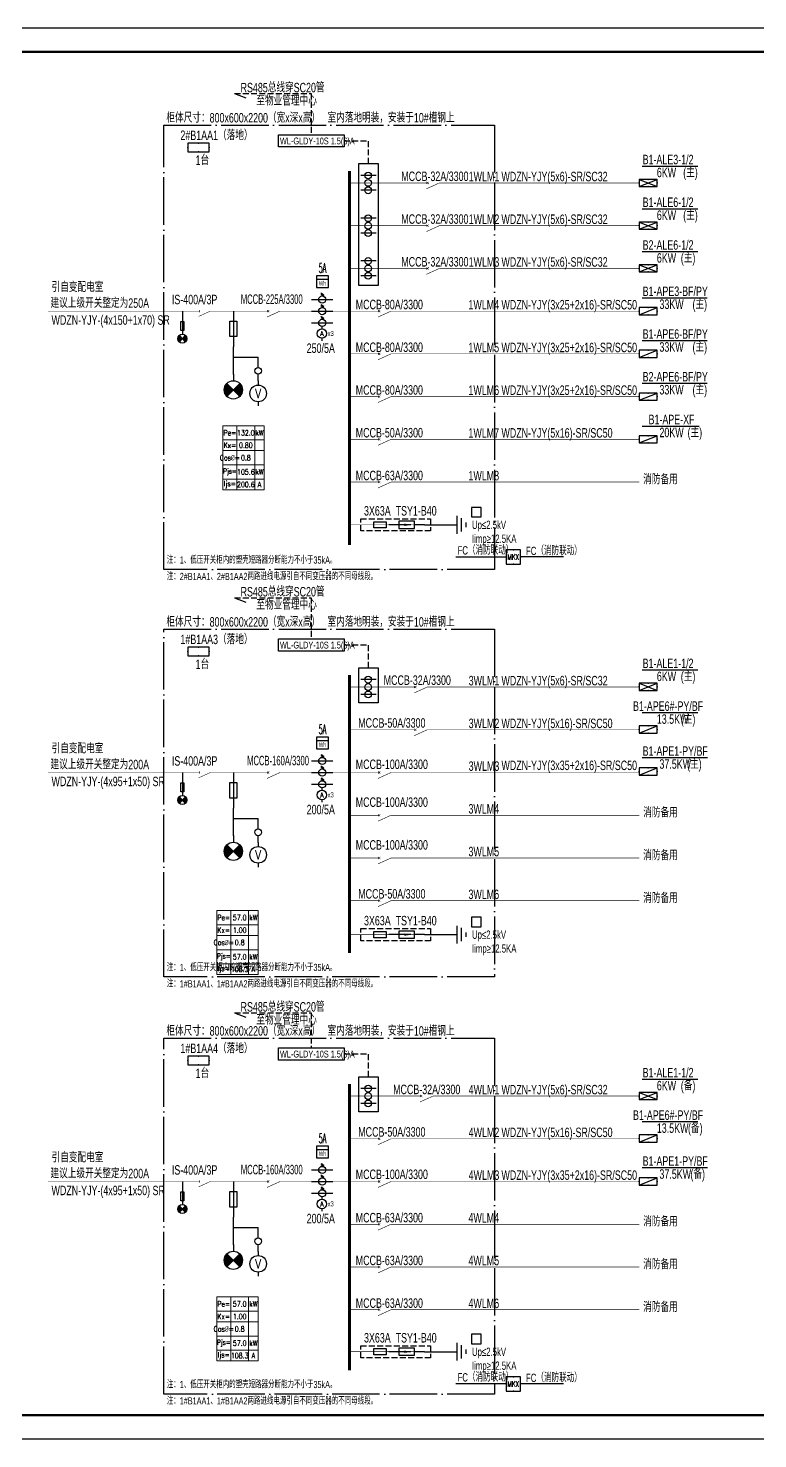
# Model space of a CAD drawing. Extents: x 776418 to 2076422, y -1170708 to 498544.
# Drawn here: x 941249 to 971977, y -218630 to -159230 of the extents above; entities that cross this region are included whole.
import ezdxf
from ezdxf.enums import TextEntityAlignment as Align

# ---------------------------------------------------------------- set-up
doc = ezdxf.new("R2010")
doc.units = 0
doc.header["$LTSCALE"] = 1000
doc.header["$MEASUREMENT"] = 0
doc.linetypes.add('DASH', pattern=[0.35, 0.25, -0.1])
doc.linetypes.add('DOTE', pattern=[2.42, 2, -0.2, 0.02, -0.2])
doc.layers.get('0').update_dxf_attribs({"linetype": 'CONTINUOUS'})
doc.layers.get('Defpoints').update_dxf_attribs({"linetype": 'CONTINUOUS'})
for name, color, linetype in [('D-TEXT', 7, 'CONTINUOUS'), ('DIM-箱柜', 3, 'CONTINUOUS'), ('DOTLN', 2, 'DASH'), ('ELEMENT', 3, 'CONTINUOUS'), ('EQUIP', 3, 'CONTINUOUS'), ('EQUIP-箱柜', 3, 'CONTINUOUS'), ('LAYER3', 7, 'DOTE'), ('PUB_TEXT', 255, 'CONTINUOUS'), ('TEL_TEXT', 3, 'CONTINUOUS'), ('TEL_TITLE', 7, 'CONTINUOUS'), ('WIRE', 4, 'CONTINUOUS'), ('WIRE-母线', 6, 'CONTINUOUS'), ('WIRE-照明', 1, 'CONTINUOUS'), ('WIRE-系统', 4, 'CONTINUOUS'), ('Z', 7, 'CONTINUOUS')]:
    doc.layers.add(name, color=color, linetype=linetype)
doc.layers.add('层1', color=7, linetype='CONTINUOUS', lineweight=0)
doc.styles.add('_COMPLEX', font='ROS', dxfattribs={"width": 0.6, "bigfont": 'JD'})
doc.styles.add('_HZTXT', font='txt.shx', dxfattribs={"width": 0.8, "bigfont": 'HZTXT.shx'})
doc.styles.add('_JD', font='ros.shx', dxfattribs={"width": 0.8, "bigfont": 'JD.shx'})
doc.styles.add('_SIMPLEX', font='SIMPLEX.shx', dxfattribs={"width": 0.8})
doc.styles.add('_TCH_LABEL', font='COMPLEX', dxfattribs={"bigfont": 'GBCBIG'})
doc.styles.add('_TEL_DIM', font='SIMPLEX', dxfattribs={"width": 0.7, "height": 3.5, "bigfont": 'HZTXT'})
doc.styles.add('_XCSG', font='complex.shx', dxfattribs={"width": 0.6, "bigfont": 'jd.shx'})
doc.styles.get("Standard").update_dxf_attribs({"font": 'gbenor.shx', "bigfont": 'gbcbig.shx'})

# ---------------------------------------------------------------- blocks, each defined once
blk = doc.blocks.new('$element$00000578')
at = {"const_width": 0.0233}
for points in [[(0, 0), (0, -0.25)], [(0, -1), (0, -0.75), (-0.25, -0.2)], [(-0.05, -0.25), (0.05, -0.25)]]:
    blk.add_lwpolyline(points, dxfattribs=at)
at = {"flags": 9}
blk.add_attdef('S', (0, 0), '', height=0.00000667, dxfattribs=at)
blk = doc.blocks.new('M_M12')
for p, q in [((-0.1, -0.717), (-0.1, -0.283)), ((-0.1, -0.283), (0.1, -0.283)), ((0.1, -0.283), (0.1, -0.717)), ((0.1, -0.717), (-0.1, -0.717))]:
    blk.add_line(p, q)
blk.add_lwpolyline([(0, 0), (0, -1)])
at = {"width": 0.8, "flags": 9}
blk.add_attdef('S', (0.25, -0.5), '', height=0.2, dxfattribs=at)
blk = doc.blocks.new('M_M58MSL')
for points in [[(0, 0), (0, -0.167)], [(0, -0.833), (0, -1)]]:
    blk.add_lwpolyline(points)
blk.add_circle((0, -0.5), 0.333)
at = {"style": '_SIMPLEX', "width": 0.8, "flags": 8}
blk.add_attdef('$TEXT$', text='', height=0.333, dxfattribs=at).set_placement((0, -0.5), align=Align.MIDDLE_CENTER)
at = {"width": 0.8, "flags": 9}
blk.add_attdef('S', (0.25, -0.5), '', height=0.2, dxfattribs=at)
blk = doc.blocks.new('M_M57DRB')
for p, q in [((0.259, -0.374), (-0.259, -0.893)), ((0.259, -0.893), (-0.259, -0.374))]:
    blk.add_line(p, q)
blk.add_lwpolyline([(0, 0), (0, -0.267)])
blk.add_circle((0, -0.633), 0.367)
for points in [[(-0.13, -0.763), (-0.354, -0.538), (0, -0.633), (-0.259, -0.374)], [(-0.225, -0.858), (-0.354, -0.728), (-0.13, -0.763), (-0.354, -0.538)], [(0.13, -0.504), (0.354, -0.728), (0, -0.633), (0.259, -0.893)], [(0.225, -0.409), (0.354, -0.538), (0.13, -0.504), (0.354, -0.728)], [(0.259, -0.374), (0.259, -0.374), (0.225, -0.409), (0.354, -0.538)], [(-0.259, -0.893), (-0.259, -0.893), (-0.225, -0.858), (-0.354, -0.728)]]:
    blk.add_solid(points)
at = {"width": 0.8, "flags": 9}
blk.add_attdef('S', (0.25, -0.5), '', height=0.2, dxfattribs=at)
blk = doc.blocks.new('M_M27VHU')
for p, q in [((0.167, -0.5), (0.3, -0.5)), ((0.256, -0.433), (0.172, -0.567)), ((0.308, -0.433), (0.225, -0.567))]:
    blk.add_line(p, q)
blk.add_lwpolyline([(0, 0), (0, -1)])
blk.add_circle((0, -0.5), 0.167)
at = {"width": 0.8, "flags": 9}
blk.add_attdef('S', (0.25, -0.5), '', height=0.2, dxfattribs=at)
blk = doc.blocks.new('_LINKPT1')
blk.add_line((0, 0), (0, 0))
blk = doc.blocks.new('M_Z15DKY')
for p, q in [((0.5, 0.5), (-0.5, 0.5)), ((-0.5, 0.5), (-0.5, -0.5)), ((-0.5, 0.2), (0.5, 0.2)), ((0.5, -0.5), (0.5, 0.5)), ((-0.5, -0.5), (0.5, -0.5))]:
    blk.add_line(p, q)
for p in [(-0.5, 0), (0, 0.5), (0.5, 0), (0, -0.5)]:
    blk.add_blockref('_LINKPT1', p)
at = {"style": '_COMPLEX', "width": 0.6}
blk.add_text('Wh', height=0.4, dxfattribs=at).set_placement((0, -0.35), align=Align.CENTER)
at = {"width": 0.8, "flags": 9}
blk.add_attdef('A', (0, 0), '', height=0.00002, dxfattribs=at)
blk = doc.blocks.new('$equip_U$00000105(JDQINJING)')
for p, q in [((0.5, 1), (-0.5, 1)), ((-0.5, 1), (-0.5, 0)), ((0.5, 0), (0.5, 1)), ((-0.5, 0), (0.5, 0))]:
    blk.add_line(p, q)
for p in [(0, 1), (-0.5, 0.5), (0, 0), (0.5, 0.5)]:
    blk.add_point(p)
at = {"color": 7, "style": '_TEL_DIM'}
blk.add_attdef('$TEXT$', text='', height=0.4, dxfattribs=at).set_placement((-0.002, 0.507), align=Align.MIDDLE_CENTER)
at = {"color": 7, "style": '_TEL_DIM', "flags": 1}
blk.add_attdef('A', text='', height=0.00002, dxfattribs=at).set_placement((0, 0), align=Align.MIDDLE_CENTER)
blk = doc.blocks.new('$equip$00001413')
for p, q in [((0.75, 0.6), (-0.75, 0.6)), ((-0.75, 0.6), (-0.75, 0)), ((-0.75, 0), (0.75, 0)), ((0.75, 0), (0.75, 0.6))]:
    blk.add_line(p, q)
for p in [(-0.75, 0.3), (0, 0.6), (0, 0), (0.75, 0.3)]:
    blk.add_point(p)
at = {"style": '_TCH_LABEL', "flags": 9}
blk.add_attdef('A', (0, 0), '', height=0.00002, dxfattribs=at)
blk = doc.blocks.new('M_M24')
for p, q in [((-0.25, -0.375), (0.25, -0.375)), ((-0.1875, -0.5), (0.1875, -0.5)), ((-0.0625, -0.625), (0.0625, -0.625))]:
    blk.add_line(p, q)
blk.add_lwpolyline([(0, 0), (0, -0.375)])
at = {"width": 0.8, "flags": 9}
blk.add_attdef('S', (0.25, -0.5), '', height=0.2, dxfattribs=at)
blk = doc.blocks.new('M_M17')
for p, q in [((-0.1, -0.717), (-0.1, -0.283)), ((-0.1, -0.283), (0.1, -0.283)), ((0, -0.383), (0, -0.717)), ((0.1, -0.283), (0.1, -0.717)), ((0.1, -0.717), (-0.1, -0.717))]:
    blk.add_line(p, q)
for points in [[(0, 0), (0, -0.283)], [(0, -0.717), (0, -1)]]:
    blk.add_lwpolyline(points)
for points in [[(-0.033, -0.567), (0.033, -0.567), (0, -0.367), (0.033, -0.567)], [(0.033, -0.567), (0, -0.367), (-0.033, -0.567), (0.033, -0.567)], [(0, -0.367), (-0.033, -0.567), (0.033, -0.567), (0, -0.367)]]:
    blk.add_solid(points)
at = {"width": 0.8, "flags": 9}
blk.add_attdef('S', (0.25, -0.5), '', height=0.2, dxfattribs=at)
blk = doc.blocks.new('$equip$00001416')
for p, q in [((0.75, 0.6), (-0.75, 0.6)), ((-0.75, 0), (0.75, 0.6)), ((-0.75, 0.6), (-0.75, 0)), ((-0.75, 0), (0.75, 0)), ((0.75, 0), (0.75, 0.6))]:
    blk.add_line(p, q)
for p in [(-0.75, 0.3), (0, 0.6), (0, 0), (0.75, 0.3)]:
    blk.add_point(p)
at = {"style": '_TCH_LABEL', "flags": 9}
blk.add_attdef('A', (0, 0), '', height=0.00002, dxfattribs=at)
blk = doc.blocks.new('$equip$00001424')
for p, q in [((-0.75, 0), (0.75, 0.6)), ((-0.75, 0.6), (0.75, 0)), ((0.75, 0.6), (-0.75, 0.6)), ((-0.75, 0.6), (-0.75, 0)), ((-0.75, 0), (0.75, 0)), ((0.75, 0), (0.75, 0.6))]:
    blk.add_line(p, q)
for p in [(-0.75, 0.3), (0, 0.6), (0, 0), (0.75, 0.3)]:
    blk.add_point(p)
at = {"style": '_TCH_LABEL', "flags": 9}
blk.add_attdef('A', (0, 0), '', height=0.00002, dxfattribs=at)
blk = doc.blocks.new('$element$00000497')
at = {"const_width": 0.0233}
for points in [[(0, 0), (0, -0.25)], [(0, -1), (0, -0.75), (-0.25, -0.2)], [(-0.047, -0.297), (0.047, -0.203)], [(-0.047, -0.203), (0.047, -0.297)]]:
    blk.add_lwpolyline(points, dxfattribs=at)
at = {"flags": 9}
blk.add_attdef('S', (0, 0), '', height=0.00000667, dxfattribs=at)
blk = doc.blocks.new('*T162')
at = {"layer": 'Defpoints', "color": 8, "linetype": 'ByBlock', "lineweight": 0, "transparency": 16777216}
for p, q in [((0, 0), (1749, 0)), ((0, 0), (0, -2700)), ((593, 0), (593, -2700)), ((1346, 0), (1346, -2700)), ((1749, 0), (1749, -2700)), ((0, -600), (1749, -600)), ((0, -1050), (1749, -1050)), ((0, -1650), (1749, -1650)), ((0, -2250), (1749, -2250)), ((0, -2700), (1749, -2700))]:
    blk.add_line(p, q, dxfattribs=at)
at = {"color": 0, "transparency": 16777216, "attachment_point": 5, "style": '_TEL_DIM'}
for s, insert, char_height, width in [('Pe=', (297, -300), 225, 593.32), ('132.0', (970, -300), 225, 752.36), ('kW', (1547, -300), 225, 402.96), ('Kx=', (297, -825), 225, 593.32), ('0.80', (970, -825), 225, 752.36), ('Cos{\\fISOCPEUR|b0|i0|c0|p34;%%C}=', (297, -1350), 225, 593.32), ('0.8', (970, -1350), 225, 752.36), ('Pjs=', (297, -1950), 210, 593.32), ('Ijs=', (297, -2475), 225, 593.32), ('200.6', (970, -2475), 225, 752.36), ('105.6', (970, -1950), 225, 752.36), ('kW', (1547, -1950), 225, 402.96), ('A', (1547, -2475), 225, 402.96)]:
    blk.add_mtext(s, dxfattribs=dict(at, insert=insert, char_height=char_height, width=width))
blk = doc.blocks.new('*T202')
at = {"layer": 'Defpoints', "color": 8, "linetype": 'ByBlock', "lineweight": 0, "transparency": 16777216}
for p, q in [((0, 0), (1749, 0)), ((0, 0), (0, -2700)), ((593, 0), (593, -2700)), ((1346, 0), (1346, -2700)), ((1749, 0), (1749, -2700)), ((0, -600), (1749, -600)), ((0, -1050), (1749, -1050)), ((0, -1650), (1749, -1650)), ((0, -2250), (1749, -2250)), ((0, -2700), (1749, -2700))]:
    blk.add_line(p, q, dxfattribs=at)
at = {"color": 0, "transparency": 16777216, "attachment_point": 5, "style": '_TEL_DIM'}
for s, insert, char_height, width in [('Pe=', (297, -300), 225, 593.32), ('57.0', (970, -300), 225, 752.36), ('kW', (1547, -300), 225, 402.96), ('Kx=', (297, -825), 225, 593.32), ('1.00', (970, -825), 225, 752.36), ('Cos{\\fISOCPEUR|b0|i0|c0|p34;%%C}=', (297, -1350), 225, 593.32), ('0.8', (970, -1350), 225, 752.36), ('Pjs=', (297, -1950), 210, 593.32), ('Ijs=', (297, -2475), 225, 593.32), ('108.3', (970, -2475), 225, 752.36), ('57.0', (970, -1950), 225, 752.36), ('kW', (1547, -1950), 225, 402.96), ('A', (1547, -2475), 225, 402.96)]:
    blk.add_mtext(s, dxfattribs=dict(at, insert=insert, char_height=char_height, width=width))
blk = doc.blocks.new('*T203')
at = {"layer": 'Defpoints', "color": 8, "linetype": 'ByBlock', "lineweight": 0, "transparency": 16777216}
for p, q in [((0, 0), (1749, 0)), ((0, 0), (0, -2700)), ((593, 0), (593, -2700)), ((1346, 0), (1346, -2700)), ((1749, 0), (1749, -2700)), ((0, -600), (1749, -600)), ((0, -1050), (1749, -1050)), ((0, -1650), (1749, -1650)), ((0, -2250), (1749, -2250)), ((0, -2700), (1749, -2700))]:
    blk.add_line(p, q, dxfattribs=at)
at = {"color": 0, "transparency": 16777216, "attachment_point": 5, "style": '_TEL_DIM'}
for s, insert, char_height, width in [('Pe=', (297, -300), 225, 593.32), ('57.0', (970, -300), 225, 752.36), ('kW', (1547, -300), 225, 402.96), ('Kx=', (297, -825), 225, 593.32), ('1.00', (970, -825), 225, 752.36), ('Cos{\\fISOCPEUR|b0|i0|c0|p34;%%C}=', (297, -1350), 225, 593.32), ('0.8', (970, -1350), 225, 752.36), ('Pjs=', (297, -1950), 210, 593.32), ('Ijs=', (297, -2475), 225, 593.32), ('108.3', (970, -2475), 225, 752.36), ('57.0', (970, -1950), 225, 752.36), ('kW', (1547, -1950), 225, 402.96), ('A', (1547, -2475), 225, 402.96)]:
    blk.add_mtext(s, dxfattribs=dict(at, insert=insert, char_height=char_height, width=width))

msp = doc.modelspace()

# ---------------------------------------------------------------- linework, layer by layer
at = {"linetype": 'DASH'}
for p, q in [((949935, -161981), (953172, -161981)), ((953172, -161981), (953172, -163713)), ((954550, -163972), (955578, -163972)), ((955578, -164932, 0), (955578, -163972, 0)), ((949935, -183210), (953172, -183210)), ((953172, -183210), (953172, -184942)), ((954550, -185201), (955578, -185201)), ((955578, -186161, 0), (955578, -185201, 0)), ((949935, -200689), (953172, -200689)), ((953172, -200689), (953172, -202165)), ((954550, -202425), (955578, -202425)), ((955578, -203384, 0), (955578, -202425, 0))]:
    msp.add_line(p, q, dxfattribs=at)
at = {"color": 0}
for p, q in [((949935, -161981), (950412, -162167)), ((949935, -183210), (950412, -183397)), ((949935, -200689), (950412, -200876))]:
    msp.add_line(p, q, dxfattribs=at)
at = {"ltscale": 0.001}
for p, q in [((967105, -165034), (969454, -165034)), ((967105, -166833), (969454, -166833)), ((967105, -168633), (969454, -168633)), ((967105, -170582), (969848, -170582)), ((967105, -172382), (969848, -172382)), ((967105, -174182), (969848, -174182)), ((967105, -175981), (969501, -175981)), ((967105, -186252), (969454, -186252)), ((967105, -188052), (969454, -188052)), ((967105, -189943), (969859, -189943)), ((967105, -203486), (969454, -203486)), ((967105, -205275), (969454, -205275)), ((967105, -207210), (969859, -207210))]:
    msp.add_line(p, q, dxfattribs=at)
for p, q in [((961382, -181500, 0), (959260, -181500, 0)), ((961382, -216322, 0), (959260, -216322, 0))]:
    msp.add_line(p, q)
at = {"color": 2}
for points in [[(951794, -163713), (954550, -163713), (954550, -164231), (951794, -164231)], [(951794, -184942), (954550, -184942), (954550, -185461), (951794, -185461)], [(951794, -202165), (954550, -202165), (954550, -202684), (951794, -202684)]]:
    msp.add_lwpolyline(points, close=True, dxfattribs=at)
at = {"color": 0, "elevation": 0}
for points in [[(955174, -164932), (955983, -164932), (955983, -170063), (955174, -170063)], [(955174, -186161), (955983, -186161), (955983, -187641), (955174, -187641)], [(955174, -203384), (955983, -203384), (955983, -204864), (955174, -204865)]]:
    msp.add_lwpolyline(points, close=True, dxfattribs=at)
at = {"color": 2}
for centre in [(955568, -165433), (955568, -165745), (955568, -166055), (955568, -167233), (955568, -167545), (955568, -167855), (955568, -169032), (955568, -169344), (955568, -169655), (955568, -186662), (955568, -186974), (955568, -187284), (955568, -203885), (955568, -204197), (955568, -204508)]:
    msp.add_circle(centre, 143, dxfattribs=at)
at = {"layer": 'DIM-箱柜', "elevation": 0}
for points in [[(959922, -179406), (959922, -179806), (960322, -179806), (960322, -179406), (959922, -179406)], [(959922, -196664), (959922, -197064), (960322, -197064), (960322, -196664), (959922, -196664)], [(959922, -214229), (959922, -214629), (960322, -214629), (960322, -214229), (959922, -214229)]]:
    msp.add_lwpolyline(points, dxfattribs=at)
at = {"layer": 'DOTLN', "linetype": 'DASH'}
for points in [[(955252, -179886), (958199, -179886), (958199, -180396), (955252, -180396)], [(955252, -197144), (958199, -197144), (958199, -197654), (955252, -197654)], [(955252, -214709), (958199, -214709), (958199, -215218), (955252, -215218)]]:
    msp.add_lwpolyline(points, close=True, dxfattribs=at)
at = {"layer": 'ELEMENT'}
for points in [[(955809, -180271), (955809, -180011), (956319, -180011), (956319, -180271)], [(955809, -197529), (955809, -197269), (956319, -197269), (956319, -197529)], [(955809, -215094), (955809, -214834), (956319, -214834), (956319, -215094)]]:
    msp.add_lwpolyline(points, close=True, dxfattribs=at)
at = {"layer": 'LAYER3'}
for p, q in [((946960, -163309), (960889, -163309)), ((946960, -182028), (946960, -163309)), ((960889, -163309), (960889, -182028)), ((960889, -182028), (946960, -182028)), ((946960, -184539), (960889, -184539)), ((946960, -199183), (946960, -184539)), ((960889, -184539), (960889, -199183)), ((960889, -199183), (946960, -199183)), ((946960, -201762), (960889, -201762)), ((946960, -216748), (946960, -201762)), ((960889, -201762), (960889, -216748)), ((960889, -216748), (946960, -216748))]:
    msp.add_line(p, q, dxfattribs=at)
at = {"layer": 'TEL_TEXT', "ltscale": 2}
for p, q in [((961982, -181478, 0), (963799, -181478, 0)), ((961982, -216301, 0), (963799, -216301, 0))]:
    msp.add_line(p, q, dxfattribs=at)
at = {"layer": 'TEL_TITLE'}
msp.add_lwpolyline([(908431, -218630), (1013531, -218630), (1013531, -159230), (908431, -159230)], close=True, dxfattribs=at)
at = {"layer": 'TEL_TITLE', "const_width": 100}
msp.add_lwpolyline([(910931, -217630), (1012531, -217630), (1012531, -160230), (910931, -160230)], close=True, dxfattribs=at)
at = {"layer": 'WIRE', "color": 4}
for p, q in [((955903, -165433), (955260, -165433)), ((955903, -166055), (955260, -166055)), ((955903, -167233), (955260, -167233)), ((955903, -167855), (955260, -167855)), ((955903, -169032), (955260, -169032)), ((955903, -169655), (955260, -169655)), ((955903, -186662), (955260, -186662)), ((955903, -187284), (955260, -187284)), ((955903, -203885), (955260, -203885)), ((955903, -204508), (955260, -204508))]:
    msp.add_line(p, q, dxfattribs=at)
at = {"layer": 'WIRE-母线', "const_width": 133}
for points in [[(954780, -165243), (954780, -180990)], [(954780, -186473), (954780, -198178)], [(954780, -203696), (954780, -215742)]]:
    msp.add_lwpolyline(points, dxfattribs=at)
at = {"layer": 'WIRE-照明'}
for p, q in [((949890, -173809, -4671), (949890, -172643, -4671)), ((949890, -173085, -4671), (950935, -173085, -4671)), ((950935, -173514, -4671), (950935, -173085, -4671)), ((950935, -174085, -4671), (950935, -173800, -4671)), ((957941, -180141, 0), (958754, -180141, 0)), ((949890, -193239, -4671), (949890, -192073, -4671)), ((949890, -192515, -4671), (950935, -192515, -4671)), ((950935, -192944, -4671), (950935, -192515, -4671)), ((950935, -193515, -4671), (950935, -193230, -4671)), ((957941, -197399, 0), (958754, -197399, 0)), ((949890, -210463, -4671), (949890, -209296, -4671)), ((949890, -209738, -4671), (950935, -209738, -4671)), ((950935, -210167, -4671), (950935, -209738, -4671)), ((950935, -210738, -4671), (950935, -210453, -4671)), ((957941, -214964, 0), (958754, -214964, 0))]:
    msp.add_line(p, q, dxfattribs=at)
at = {"layer": 'WIRE-系统', "const_width": 23.3}
for points in [[(954780, -165744), (957820, -165744)], [(958569, -165745), (966985, -165745)], [(960081, -165745), (966985, -165745)], [(954780, -167544), (957820, -167544)], [(958820, -167544), (966985, -167544)], [(960081, -167544), (966985, -167544)], [(954780, -169343), (957820, -169343)], [(958820, -169344), (966985, -169344)], [(960081, -169344), (966985, -169344)], [(942087, -171143), (948244, -171143)], [(951354, -171143), (949031, -171143)], [(952104, -171143), (954780, -171143)], [(954780, -171143), (955780, -171143)], [(956780, -171143), (966985, -171143)], [(960081, -171143), (966985, -171143)], [(954780, -172942), (955780, -172942)], [(956780, -172943), (966985, -172943)], [(954780, -174742), (955780, -174742)], [(956780, -174742), (966985, -174742)], [(954780, -176542), (955780, -176542)], [(956780, -176542), (966985, -176542)], [(954780, -178341), (955780, -178341)], [(956780, -178342), (966985, -178342)], [(954780, -186974), (957303, -186974)], [(958052, -186974), (966985, -186974)], [(954780, -188773), (957303, -188773)], [(958303, -188774), (966985, -188774)], [(942087, -190573), (948244, -190573)], [(951104, -190573), (949031, -190573)], [(952104, -190573), (954780, -190573)], [(954780, -190573), (955780, -190573)], [(956780, -190573), (966985, -190573)], [(954780, -192372), (955780, -192372)], [(956780, -192373), (966985, -192373)], [(954780, -194172), (955780, -194172)], [(956780, -194172), (966985, -194172)], [(954780, -195971), (955780, -195971)], [(956780, -195972), (966985, -195972)], [(954780, -204197), (957549, -204197)], [(958298, -204197), (966985, -204197)], [(954780, -205996), (955780, -205996)], [(956780, -205997), (966985, -205997)], [(942087, -207796), (948244, -207796)], [(951354, -207796), (949031, -207796)], [(952104, -207796), (954780, -207796)], [(954780, -207796), (955780, -207796)], [(956780, -207796), (966985, -207796)], [(954780, -209595), (955780, -209595)], [(956780, -209596), (966985, -209596)], [(954780, -211395), (955780, -211395)], [(956780, -211395), (966985, -211395)], [(954780, -213195), (955780, -213195)], [(956780, -213195), (966985, -213195)]]:
    msp.add_lwpolyline(points, dxfattribs=at)
at = {"layer": 'WIRE-系统', "const_width": 23.3, "elevation": 0}
for points in [[(954780, -180141), (959317, -180141)], [(954780, -197399), (959317, -197399)], [(954780, -214964), (959317, -214964)]]:
    msp.add_lwpolyline(points, dxfattribs=at)
at = {"layer": 'Z', "ltscale": 2}
for p, q in [((949890, -171143), (949890, -172643)), ((949890, -190573), (949890, -192073)), ((949890, -207796), (949890, -209296))]:
    msp.add_line(p, q, dxfattribs=at)
for centre in [(950935, -173659), (950935, -193089), (950935, -210312)]:
    msp.add_circle(centre, 143, dxfattribs=at)
at = {"layer": '层1', "color": 4, "linetype": 'Continuous', "lineweight": 30}
for p, q in [((947743, -171149), (947743, -172112)), ((947743, -190579), (947743, -191542)), ((947743, -207802), (947743, -208765))]:
    msp.add_line(p, q, dxfattribs=at)
at = {"layer": '层1', "color": 7, "linetype": 'Continuous', "lineweight": -3}
for p, q in [((947594, -172182), (947594, -172425)), ((947614, -172161), (947614, -172446)), ((947634, -172183), (947634, -172424)), ((947654, -172205), (947654, -172402)), ((947674, -172227), (947674, -172380)), ((947694, -172249), (947694, -172358)), ((947792, -172249), (947792, -172358)), ((947812, -172227), (947812, -172380)), ((947832, -172205), (947832, -172402)), ((947852, -172183), (947852, -172424)), ((947872, -172161), (947872, -172446)), ((947892, -172182), (947892, -172425)), ((947912, -172212), (947912, -172395)), ((947714, -172271), (947714, -172335)), ((947734, -172294), (947734, -172313)), ((947752, -172294), (947752, -172313)), ((947772, -172271), (947772, -172335)), ((947932, -172270), (947932, -172337)), ((947594, -191613), (947594, -191855)), ((947614, -191591), (947614, -191876)), ((947634, -191613), (947634, -191854)), ((947654, -191635), (947654, -191832)), ((947674, -191658), (947674, -191810)), ((947694, -191680), (947694, -191788)), ((947714, -191702), (947714, -191766)), ((947734, -191724), (947734, -191744)), ((947752, -191724), (947752, -191744)), ((947772, -191702), (947772, -191766)), ((947792, -191680), (947792, -191788)), ((947812, -191658), (947812, -191810)), ((947832, -191635), (947832, -191832)), ((947852, -191613), (947852, -191854)), ((947872, -191591), (947872, -191876)), ((947892, -191613), (947892, -191855)), ((947912, -191643), (947912, -191825)), ((947932, -191700), (947932, -191767)), ((947594, -208836), (947594, -209078)), ((947614, -208815), (947614, -209099)), ((947634, -208837), (947634, -209077)), ((947654, -208859), (947654, -209055)), ((947674, -208881), (947674, -209033)), ((947694, -208903), (947694, -209011)), ((947714, -208925), (947714, -208989)), ((947734, -208947), (947734, -208967)), ((947752, -208947), (947752, -208967)), ((947772, -208925), (947772, -208989)), ((947792, -208903), (947792, -209011)), ((947812, -208881), (947812, -209033)), ((947832, -208859), (947832, -209055)), ((947852, -208837), (947852, -209077)), ((947872, -208815), (947872, -209099)), ((947892, -208836), (947892, -209078)), ((947912, -208866), (947912, -209048)), ((947932, -208923), (947932, -208991))]:
    msp.add_line(p, q, dxfattribs=at)
at = {"layer": '层1', "color": 4, "linetype": 'Continuous', "lineweight": -3}
for p, q in [((947872, -172446), (947614, -172161)), ((947614, -172446), (947872, -172161)), ((947872, -191876), (947614, -191591)), ((947614, -191876), (947872, -191591)), ((947872, -209099), (947614, -208815)), ((947614, -209099), (947872, -208815))]:
    msp.add_line(p, q, dxfattribs=at)
for points in [[(947677, -171578), (947806, -171578), (947806, -171962), (947677, -171962)], [(947677, -191008), (947806, -191008), (947806, -191393), (947677, -191393)], [(947677, -208231), (947806, -208231), (947806, -208616), (947677, -208616)]]:
    msp.add_lwpolyline(points, close=True, dxfattribs=at)
for centre in [(947743, -172304), (947743, -191734), (947743, -208957)]:
    msp.add_circle(centre, 192, dxfattribs=at)

# ---------------------------------------------------------------- block references
for name, p in [('*T162', (949445, -175967)), ('*T203', (949187, -196383)), ('*T202', (949187, -212653))]:
    msp.add_blockref(name, p)
at = {"layer": 'ELEMENT'}
for name, p, xscale, yscale, zscale, rotation in [('$element$00000497', (957820, -165744), 999.9899999999907, 999.9899999999907, 999.9899999999907, 90), ('$element$00000497', (957820, -167544), 999.9899999999907, 999.9899999999907, 999.9899999999907, 90), ('$element$00000497', (957820, -169343), 999.9899999999907, 999.9899999999907, 999.9899999999907, 90), ('M_M27VHU', (953184, -170655), 900, 900, 900, 90), ('M_M27VHU', (953184, -171143), 900, 900, 900, 90), ('$element$00000578', (948244, -171143), 900, 900, 900, 90), ('$element$00000497', (951104, -171143), 999.9899999999907, 999.9899999999907, 999.9899999999907, 90), ('M_M27VHU', (953184, -171638), 900, 900, 900, 90), ('$element$00000497', (955780, -171143), 999.9899999999907, 999.9899999999907, 999.9899999999907, 90), ('$element$00000497', (955780, -172942), 999.9899999999907, 999.9899999999907, 999.9899999999907, 90), ('$element$00000497', (955780, -174742), 999.9899999999907, 999.9899999999907, 999.9899999999907, 90), ('$element$00000497', (955780, -176542), 999.9899999999907, 999.9899999999907, 999.9899999999907, 90), ('$element$00000497', (955780, -178341), 999.9899999999907, 999.9899999999907, 999.9899999999907, 90), ('M_M24', (958754, -180141, 0), 1500, 1500, 1500, 90), ('M_M17', (957941, -180141, 0), -1500, 1500, 1500, 270), ('$element$00000497', (957303, -186974), 999.9899999999907, 999.9899999999907, 999.9899999999907, 90), ('$element$00000497', (957303, -188773), 999.9899999999907, 999.9899999999907, 999.9899999999907, 90), ('M_M27VHU', (953184, -190085), 900, 900, 900, 90), ('$element$00000578', (948244, -190573), 900, 900, 900, 90), ('$element$00000497', (951104, -190573), 999.9899999999907, 999.9899999999907, 999.9899999999907, 90), ('M_M27VHU', (953184, -190573), 900, 900, 900, 90), ('$element$00000497', (955780, -190573), 999.9899999999907, 999.9899999999907, 999.9899999999907, 90), ('M_M27VHU', (953184, -191068), 900, 900, 900, 90), ('$element$00000497', (955780, -192372), 999.9899999999907, 999.9899999999907, 999.9899999999907, 90), ('$element$00000497', (955780, -194172), 999.9899999999907, 999.9899999999907, 999.9899999999907, 90), ('$element$00000497', (955780, -195971), 999.9899999999907, 999.9899999999907, 999.9899999999907, 90), ('M_M24', (958754, -197399, 0), 1500, 1500, 1500, 90), ('M_M17', (957941, -197399, 0), -1500, 1500, 1500, 270), ('$element$00000497', (957549, -204197), 999.9899999999907, 999.9899999999907, 999.9899999999907, 90), ('$element$00000497', (955780, -205996), 999.9899999999907, 999.9899999999907, 999.9899999999907, 90), ('M_M27VHU', (953184, -207308), 900, 900, 900, 90), ('$element$00000578', (948244, -207796), 900, 900, 900, 90), ('$element$00000497', (951104, -207796), 999.9899999999907, 999.9899999999907, 999.9899999999907, 90), ('M_M27VHU', (953184, -207796), 900, 900, 900, 90), ('$element$00000497', (955780, -207796), 999.9899999999907, 999.9899999999907, 999.9899999999907, 90), ('M_M27VHU', (953184, -208291), 900, 900, 900, 90), ('$element$00000497', (955780, -209595), 999.9899999999907, 999.9899999999907, 999.9899999999907, 90), ('$element$00000497', (955780, -211395), 999.9899999999907, 999.9899999999907, 999.9899999999907, 90), ('$element$00000497', (955780, -213195), 999.9899999999907, 999.9899999999907, 999.9899999999907, 90), ('M_M17', (957941, -214964, 0), -1500, 1500, 1500, 270), ('M_M24', (958754, -214964, 0), 1500, 1500, 1500, 90)]:
    msp.add_blockref(name, p, dxfattribs=dict(at, xscale=xscale, yscale=yscale, zscale=zscale, rotation=rotation))
for name, p, xscale, yscale, zscale in [('M_M12', (949890, -171143), 1500, 1500, 1500), ('M_M57DRB', (949890, -173795), 1050, 1050, 1050), ('M_M12', (949890, -190573), 1500, 1500, 1500), ('M_M57DRB', (949890, -193226), 1050, 1050, 1050), ('M_M12', (949890, -207796), 1500, 1500, 1500), ('M_M57DRB', (949890, -210449), 1050, 1050, 1050)]:
    msp.add_blockref(name, p, dxfattribs=dict(at, xscale=xscale, yscale=yscale, zscale=zscale))
ref = msp.add_blockref('M_M58MSL', (950935, -174085), dxfattribs=dict(at, xscale=1050, yscale=1050, zscale=1050))
ref.add_attrib('$TEXT$', 'V', dxfattribs={"layer": '0', "height": 400, "style": '_XCSG', "width": 0.8, "flags": 8}).set_placement((950935, -174610), align=Align.MIDDLE_CENTER)
ref = msp.add_blockref('M_M58MSL', (950935, -193515), dxfattribs=dict(at, xscale=1050, yscale=1050, zscale=1050))
ref.add_attrib('$TEXT$', 'V', dxfattribs={"layer": '0', "height": 400, "style": '_XCSG', "width": 0.8, "flags": 8}).set_placement((950935, -194040), align=Align.MIDDLE_CENTER)
ref = msp.add_blockref('M_M58MSL', (950935, -210738), dxfattribs=dict(at, xscale=1050, yscale=1050, zscale=1050))
ref.add_attrib('$TEXT$', 'V', dxfattribs={"layer": '0', "height": 400, "style": '_XCSG', "width": 0.8, "flags": 8}).set_placement((950935, -211263), align=Align.MIDDLE_CENTER)
at = {"layer": 'EQUIP', "xscale": 500, "yscale": 500, "zscale": 500}
for p in [(953643, -169900), (953643, -189330), (953643, -206553)]:
    msp.add_blockref('M_Z15DKY', p, dxfattribs=at)
at = {"layer": 'EQUIP-箱柜', "ltscale": 0.001, "xscale": 600, "yscale": 600, "zscale": 600}
for p in [(948425, -164430), (948425, -185660), (948425, -202883)]:
    msp.add_blockref('$equip$00001413', p, dxfattribs=at)
at = {"layer": 'EQUIP-箱柜', "xscale": 500, "yscale": 500, "zscale": 500}
for name, p in [('$equip$00001424', (967360, -165895)), ('$equip$00001424', (967360, -167694)), ('$equip$00001424', (967360, -169494)), ('$equip$00001416', (967360, -171293)), ('$equip$00001416', (967360, -173093)), ('$equip$00001416', (967360, -173093)), ('$equip$00001416', (967360, -174892)), ('$equip$00001416', (967360, -176692)), ('$equip$00001424', (967360, -187113)), ('$equip$00001416', (967360, -188913)), ('$equip$00001416', (967360, -190680)), ('$equip$00001424', (967360, -204347)), ('$equip$00001416', (967360, -206136)), ('$equip$00001416', (967360, -207946))]:
    msp.add_blockref(name, p, dxfattribs=at)
at = {"layer": 'EQUIP-箱柜'}
ref = msp.add_blockref('$equip_U$00000105(JDQINJING)', (961682, -181800, 0), dxfattribs=dict(at, xscale=600, yscale=600, zscale=600))
ref.add_attrib('$TEXT$', 'MKX', dxfattribs={"layer": '0', "color": 7, "height": 240, "style": '_TEL_DIM', "width": 0.6}).set_placement((961681, -181496, 0), align=Align.MIDDLE_CENTER)
ref = msp.add_blockref('$equip_U$00000105(JDQINJING)', (961682, -216622, 0), dxfattribs=dict(at, xscale=600, yscale=600, zscale=600))
ref.add_attrib('$TEXT$', 'MKX', dxfattribs={"layer": '0', "color": 7, "height": 240, "style": '_TEL_DIM', "width": 0.6}).set_placement((961681, -216318, 0), align=Align.MIDDLE_CENTER)
at = {"layer": 'Z', "ltscale": 2, "xscale": 600, "yscale": 600, "zscale": 600}
for p in [(953619, -171788), (953619, -191218), (953619, -208441)]:
    msp.add_blockref('M_M58MSL', p, dxfattribs=at).add_auto_attribs({'$TEXT$': 'A'})

# ---------------------------------------------------------------- texts
at = {"layer": 'D-TEXT', "style": '_JD', "width": 0.6}
for s, p in [('MCCB-225A/3300', (950204, -170839)), ('MCCB-160A/3300', (950470, -190269)), ('MCCB-160A/3300', (950204, -207493))]:
    msp.add_text(s, height=400, dxfattribs=at).set_placement(p)
at = {"layer": 'PUB_TEXT', "style": '_HZTXT', "width": 0.5}
for p in [(953483, -169524), (953483, -188954), (953483, -206177)]:
    msp.add_text('5A', height=400, dxfattribs=at).set_placement(p)
at = {"layer": 'TEL_TEXT', "color": 7, "style": '_JD', "width": 0.7}
for s, height, p in [('RS485总线穿SC20管', 400, (950194, -161930, 0)), ('至物业管理中心', 400, (950858, -162486, 0)), ('柜体尺寸：800x600x2200（宽x深x高）   室内落地明装，安装于10#槽钢上', 400, (947070, -163200)), ('2#B1AA1（落地）', 400, (947661, -163938)), ('WL-GLDY-10S 1.5(6)A', 288, (951853, -164122, 0)), ('B1-ALE3-1/2', 400, (967127, -164959)), ('1台', 400, (948298, -164986)), ('6KW', 400, (967725, -165504)), ('(主)', 400, (968835, -165504)), ('MCCB-32A/3300', 400, (956962, -165666)), ('1WLM1', 400, (959800, -165673, 0)), ('WDZN-YJY(5x6)-SR/SC32', 400, (961180, -165674)), ('B1-ALE6-1/2', 400, (967127, -166758)), ('6KW', 400, (967725, -167304)), ('(主)', 400, (968835, -167304)), ('MCCB-32A/3300', 400, (956962, -167465)), ('1WLM2', 400, (959800, -167473, 0)), ('WDZN-YJY(5x6)-SR/SC32', 400, (961180, -167473)), ('B2-ALE6-1/2', 400, (967127, -168558)), ('(主)', 400, (968735, -169103)), ('MCCB-32A/3300', 400, (956962, -169265)), ('1WLM3', 400, (959800, -169273, 0)), ('WDZN-YJY(5x6)-SR/SC32', 400, (961180, -169273)), ('6KW', 400, (967725, -169103)), ('引自变配电室', 400, (942231, -170333, 0)), ('IS-400A/3P', 400, (947301, -170854)), ('B1-APE3-BF/PY', 400, (967127, -170507)), (' 建议上级开关整定为250A', 400, (942085, -171004, 0)), ('MCCB-80A/3300', 400, (955044, -171064)), ('1WLM4', 400, (959792, -171073)), ('WDZN-YJY(3x25+2x16)-SR/SC50', 400, (961180, -171073)), ('33KW', 400, (967835, -171053)), ('(主)', 400, (969228, -171053)), ('WDZN-YJY-(4x150+1x70) SR', 400, (942231, -171718, 0)), ('B1-APE6-BF/PY', 400, (967127, -172307)), ('250/5A', 400, (952978, -172902)), ('MCCB-80A/3300', 400, (955044, -172864)), ('1WLM5', 400, (959792, -172873)), ('WDZN-YJY(3x25+2x16)-SR/SC50', 400, (961180, -172872)), ('33KW', 400, (967835, -172853)), ('(主)', 400, (969228, -172853)), ('B2-APE6-BF/PY', 400, (967127, -174106)), ('MCCB-80A/3300', 400, (955044, -174663)), ('1WLM6', 400, (959792, -174672)), ('WDZN-YJY(3x25+2x16)-SR/SC50', 400, (961180, -174672)), ('33KW', 400, (967835, -174652)), ('(主)', 400, (969228, -174652)), ('B1-APE-XF', 400, (967377, -175906)), ('MCCB-50A/3300', 400, (955044, -176463)), ('1WLM7', 400, (959792, -176472)), ('WDZN-YJY(5x16)-SR/SC50', 400, (961180, -176471)), ('20KW', 400, (967835, -176452)), ('(主)', 400, (969020, -176452)), ('MCCB-63A/3300', 400, (955044, -178263)), ('1WLM8', 400, (959792, -178271)), ('消防备用', 400, (967150, -178431)), ('3X63A  TSY1-B40', 400, (955392, -179752, 0)), ('Up≤2.5kV', 350, (959939, -180317, 0)), ('Iimp≥12.5KA', 350, (959939, -180902, 0)), ('FC（消防联动）', 350, (959334, -181393, 1146)), ('FC（消防联动）', 350, (962216, -181415, 1146)), ('注：1、低压开关柜内的塑壳短路器分断能力不小于35kA。', 300, (947087, -181775, 0)), ('注：2#B1AA1、2#B1AA2两路进线电源引自不同变压器的不同母线段。', 300, (947087, -182465, 0)), ('RS485总线穿SC20管', 400, (950194, -183159, 0)), ('至物业管理中心', 400, (950858, -183715, 0)), ('柜体尺寸：800x600x2200（宽x深x高）   室内落地明装，安装于10#槽钢上', 400, (947070, -184430)), ('1#B1AA3（落地）', 400, (947661, -185167)), ('WL-GLDY-10S 1.5(6)A', 288, (951853, -185351, 0)), ('1台', 400, (948298, -186215)), ('B1-ALE1-1/2', 400, (967127, -186177)), ('MCCB-32A/3300', 400, (956221, -186884)), ('3WLM1', 400, (959800, -186903, 0)), ('WDZN-YJY(5x6)-SR/SC32', 400, (961180, -186903)), ('6KW', 400, (967725, -186723)), ('(主)', 400, (968735, -186723)), ('B1-APE6#-PY/BF', 400, (966722, -187977)), ('MCCB-50A/3300', 400, (955150, -188684)), ('3WLM2', 400, (959800, -188703, 0)), ('WDZN-YJY(5x16)-SR/SC50', 400, (961180, -188703)), ('13.5KW', 400, (967725, -188522)), ('(主)', 400, (968735, -188522)), ('引自变配电室', 400, (942231, -189763, 0)), ('B1-APE1-PY/BF', 400, (967127, -189868)), (' 建议上级开关整定为200A', 400, (942085, -190434, 0)), ('IS-400A/3P', 400, (947301, -190285)), ('MCCB-100A/3300', 400, (955044, -190426)), ('WDZN-YJY(3x35+2x16)-SR/SC50', 400, (961180, -190470)), ('37.5KW', 400, (967835, -190414)), ('(主)', 400, (968998, -190414)), ('3WLM3', 400, (959800, -190503, 0)), ('WDZN-YJY-(4x95+1x50) SR', 400, (942231, -191148, 0)), ('MCCB-100A/3300', 400, (955044, -192020)), ('200/5A', 400, (952978, -192332)), ('3WLM4', 400, (959792, -192302)), ('消防备用', 400, (967150, -192462)), ('MCCB-100A/3300', 400, (955044, -193820)), ('3WLM5', 400, (959792, -194102)), ('消防备用', 400, (967150, -194262)), ('MCCB-50A/3300', 400, (955150, -195882)), ('3WLM6', 400, (959792, -195902)), ('消防备用', 400, (967150, -196061)), ('3X63A  TSY1-B40', 400, (955392, -197010, 0)), ('Up≤2.5kV', 350, (959939, -197575, 0)), ('Iimp≥12.5KA', 350, (959939, -198160, 0)), ('注：1、低压开关柜内的塑壳短路器分断能力不小于35kA。', 300, (947087, -198929, 0)), ('注：1#B1AA1、1#B1AA2两路进线电源引自不同变压器的不同母线段。', 300, (947087, -199619, 0)), ('RS485总线穿SC20管', 400, (950194, -200639, 0)), ('至物业管理中心', 400, (950858, -201194, 0)), ('柜体尺寸：800x600x2200（宽x深x高）   室内落地明装，安装于10#槽钢上', 400, (947070, -201653)), ('1#B1AA4（落地）', 400, (947661, -202390)), ('WL-GLDY-10S 1.5(6)A', 288, (951853, -202574, 0)), ('1台', 400, (948298, -203439)), ('B1-ALE1-1/2', 400, (967127, -203411)), ('MCCB-32A/3300', 400, (956618, -204118)), ('4WLM1', 400, (959800, -204126, 0)), ('WDZN-YJY(5x6)-SR/SC32', 400, (961180, -204126)), ('6KW', 400, (967725, -203957)), ('(备)', 400, (968735, -203957)), ('B1-APE6#-PY/BF', 400, (966722, -205200)), ('MCCB-50A/3300', 400, (955150, -205907)), ('4WLM2', 400, (959800, -205926, 0)), ('WDZN-YJY(5x16)-SR/SC50', 400, (961180, -205926)), ('13.5KW', 400, (967725, -205746)), ('(备)', 400, (969038, -205746)), ('引自变配电室', 400, (942231, -206986, 0)), (' 建议上级开关整定为200A', 400, (942085, -207657, 0)), ('IS-400A/3P', 400, (947301, -207508)), ('MCCB-100A/3300', 400, (955044, -207692)), ('WDZN-YJY(3x35+2x16)-SR/SC50', 400, (961180, -207726)), ('B1-APE1-PY/BF', 400, (967127, -207135)), ('37.5KW', 400, (967835, -207680)), ('(备)', 400, (969140, -207680)), ('4WLM3', 400, (959800, -207726, 0)), ('WDZN-YJY-(4x95+1x50) SR', 400, (942231, -208371, 0)), ('200/5A', 400, (952978, -209555)), ('MCCB-63A/3300', 400, (955044, -209517)), ('4WLM4', 400, (959792, -209525)), ('消防备用', 400, (967150, -209685)), ('MCCB-63A/3300', 400, (955044, -211317)), ('4WLM5', 400, (959792, -211325)), ('消防备用', 400, (967150, -211485)), ('MCCB-63A/3300', 400, (955044, -213116)), ('4WLM6', 400, (959792, -213125)), ('消防备用', 400, (967150, -213285)), ('3X63A  TSY1-B40', 400, (955392, -214575, 0)), ('Up≤2.5kV', 350, (959939, -215140, 0)), ('Iimp≥12.5KA', 350, (959939, -215725, 0)), ('注：1、低压开关柜内的塑壳短路器分断能力不小于35kA。', 300, (947087, -216494, 0)), ('FC（消防联动）', 350, (959334, -216216, 1146)), ('FC（消防联动）', 350, (962216, -216238, 1146)), ('注：1#B1AA1、1#B1AA2两路进线电源引自不同变压器的不同母线段。', 300, (947087, -217184, 0))]:
    msp.add_text(s, height=height, dxfattribs=at).set_placement(p)
at = {"layer": 'TEL_TEXT', "ltscale": 2, "style": '_COMPLEX', "width": 0.7}
for p in [(953859, -172188), (953859, -191618), (953859, -208841)]:
    msp.add_text('x3', height=210, dxfattribs=at).set_placement(p)

doc.saveas('drawing.dxf')
